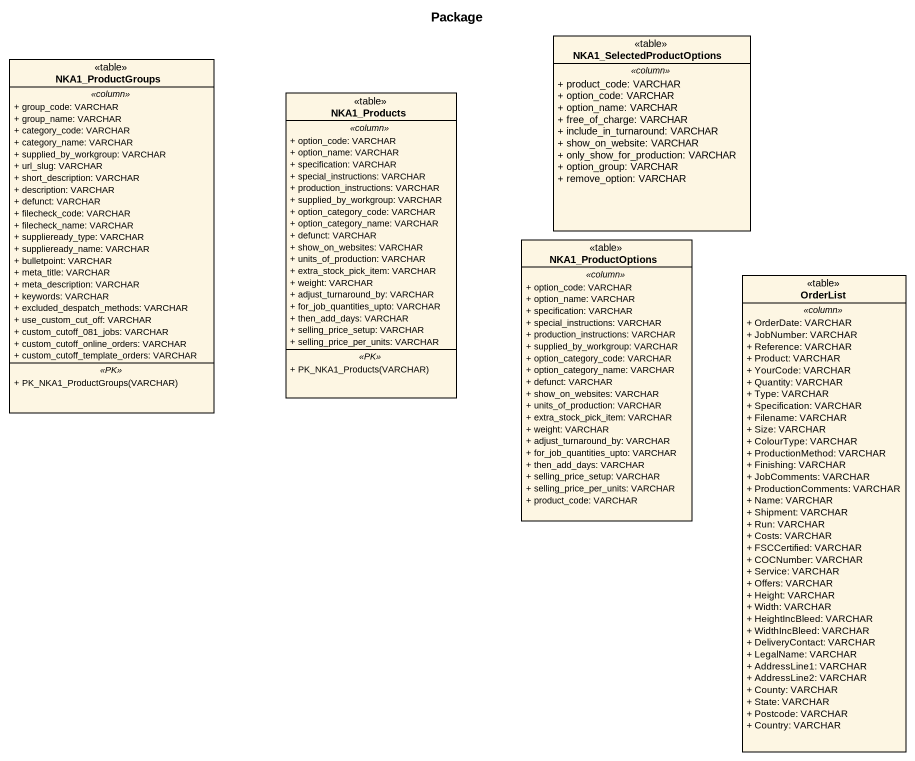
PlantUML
@startuml
title Package
hide circle
hide empty members
skinparam classAttributeIconSize 0
class NKA1_SelectedProductOptions <<table>> {
  .. <<column>> ..
  + product_code: VARCHAR
  + option_code: VARCHAR
  + option_name: VARCHAR
  + free_of_charge: VARCHAR
  + include_in_turnaround: VARCHAR
  + show_on_website: VARCHAR
  + only_show_for_production: VARCHAR
  + option_group: VARCHAR
  + remove_option: VARCHAR
}
class NKA1_ProductGroups <<table>> {
  .. <<column>> ..
  + group_code: VARCHAR
  + group_name: VARCHAR
  + category_code: VARCHAR
  + category_name: VARCHAR
  + supplied_by_workgroup: VARCHAR
  + url_slug: VARCHAR
  + short_description: VARCHAR
  + description: VARCHAR
  + defunct: VARCHAR
  + filecheck_code: VARCHAR
  + filecheck_name: VARCHAR
  + supplieready_type: VARCHAR
  + supplieready_name: VARCHAR
  + bulletpoint: VARCHAR
  + meta_title: VARCHAR
  + meta_description: VARCHAR
  + keywords: VARCHAR
  + excluded_despatch_methods: VARCHAR
  + use_custom_cut_off: VARCHAR
  + custom_cutoff_081_jobs: VARCHAR
  + custom_cutoff_online_orders: VARCHAR
  + custom_cutoff_template_orders: VARCHAR
  .. <<PK>> ..
  + PK_NKA1_ProductGroups(VARCHAR)
}
class NKA1_Products <<table>> {
  .. <<column>> ..
  + option_code: VARCHAR
  + option_name: VARCHAR
  + specification: VARCHAR
  + special_instructions: VARCHAR
  + production_instructions: VARCHAR
  + supplied_by_workgroup: VARCHAR
  + option_category_code: VARCHAR
  + option_category_name: VARCHAR
  + defunct: VARCHAR
  + show_on_websites: VARCHAR
  + units_of_production: VARCHAR
  + extra_stock_pick_item: VARCHAR
  + weight: VARCHAR
  + adjust_turnaround_by: VARCHAR
  + for_job_quantities_upto: VARCHAR
  + then_add_days: VARCHAR
  + selling_price_setup: VARCHAR
  + selling_price_per_units: VARCHAR
  .. <<PK>> ..
  + PK_NKA1_Products(VARCHAR)
}
class NKA1_ProductOptions <<table>> {
  .. <<column>> ..
  + option_code: VARCHAR
  + option_name: VARCHAR
  + specification: VARCHAR
  + special_instructions: VARCHAR
  + production_instructions: VARCHAR
  + supplied_by_workgroup: VARCHAR
  + option_category_code: VARCHAR
  + option_category_name: VARCHAR
  + defunct: VARCHAR
  + show_on_websites: VARCHAR
  + units_of_production: VARCHAR
  + extra_stock_pick_item: VARCHAR
  + weight: VARCHAR
  + adjust_turnaround_by: VARCHAR
  + for_job_quantities_upto: VARCHAR
  + then_add_days: VARCHAR
  + selling_price_setup: VARCHAR
  + selling_price_per_units: VARCHAR
  + product_code: VARCHAR
}
class OrderList <<table>> {
  .. <<column>> ..
  + OrderDate: VARCHAR
  + JobNumber: VARCHAR
  + Reference: VARCHAR
  + Product: VARCHAR
  + YourCode: VARCHAR
  + Quantity: VARCHAR
  + Type: VARCHAR
  + Specification: VARCHAR
  + Filename: VARCHAR
  + Size: VARCHAR
  + ColourType: VARCHAR
  + ProductionMethod: VARCHAR
  + Finishing: VARCHAR
  + JobComments: VARCHAR
  + ProductionComments: VARCHAR
  + Name: VARCHAR
  + Shipment: VARCHAR
  + Run: VARCHAR
  + Costs: VARCHAR
  + FSCCertified: VARCHAR
  + COCNumber: VARCHAR
  + Service: VARCHAR
  + Offers: VARCHAR
  + Height: VARCHAR
  + Width: VARCHAR
  + HeightIncBleed: VARCHAR
  + WidthIncBleed: VARCHAR
  + DeliveryContact: VARCHAR
  + LegalName: VARCHAR
  + AddressLine1: VARCHAR
  + AddressLine2: VARCHAR
  + County: VARCHAR
  + State: VARCHAR
  + Postcode: VARCHAR
  + Country: VARCHAR
}
@enduml
